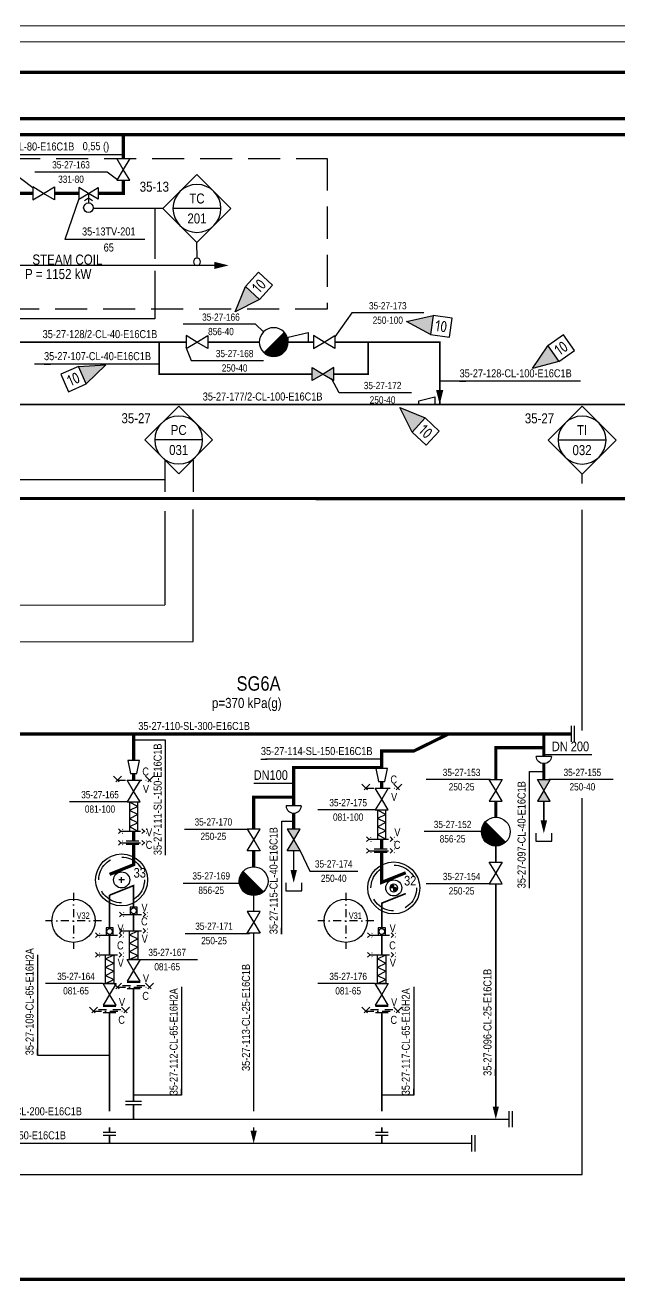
# Model space of a CAD drawing. Header units: millimetres. Extents: x -415 to 12957, y -5 to 599.
# Drawn here: x 2817 to 3002.8, y 201.1 to 594.2 of the extents above; entities that cross this region are included whole.
import ezdxf
from ezdxf.enums import TextEntityAlignment as Align

# ---------------------------------------------------------------- set-up
doc = ezdxf.new("R2010")
doc.units = ezdxf.units.MM
doc.header["$LTSCALE"] = 10
doc.header["$MEASUREMENT"] = 0
for name, pattern in [('CENTER', [2, 1.25, -0.25, 0.25, -0.25]), ('DASHDOT2', [0.5, 0.25, -0.125, 0, -0.125]), ('DASHED', [0.75, 0.5, -0.25]), ('DASHEDX2', [1.5, 1, -0.5])]:
    doc.linetypes.add(name, pattern=pattern)
doc.layers.get('0').update_dxf_attribs({"linetype": 'CONTINUOUS'})
doc.layers.add('BALANSSI', color=3, linetype='CONTINUOUS', lineweight=25)
for name, color, linetype in [('HOYRYRYHMIEN NIMET', 30, 'CONTINUOUS'), ('KAYTOT', 7, 'CONTINUOUS'), ('KUIVATUSSYLINTERIN_N', 7, 'CONTINUOUS'), ('KUIVATUSSYLINTERIT', 31, 'CONTINUOUS'), ('METALLILETKUT', 7, 'CONTINUOUS'), ('NAKOLASIT', 7, 'CONTINUOUS'), ('P-A-SHEET', 3, 'CONTINUOUS'), ('P-COND', 4, 'CONTINUOUS'), ('P-CVPOS', 7, 'CONTINUOUS'), ('P-DELIVERY_LIMIT', 1, 'DASHDOT2'), ('P-FITTINGS', 7, 'CONTINUOUS'), ('P-INSTRPOS_TEXTS', 7, 'CONTINUOUS'), ('P-INSTRU', 7, 'CONTINUOUS'), ('P-LINEPOS', 7, 'CONTINUOUS'), ('P-OTHER', 7, 'CONTINUOUS'), ('P-REVISIONS', 1, 'CONTINUOUS'), ('P-STEAM1', 6, 'CONTINUOUS'), ('P-SYMB', 7, 'CONTINUOUS'), ('P-TEXT', 7, 'CONTINUOUS'), ('P-VALVEPOS', 7, 'CONTINUOUS'), ('P-VENTS', 7, 'CONTINUOUS'), ('PUTKIKARTIOT', 7, 'CONTINUOUS'), ('VAC-TELA_NUMEROT', 7, 'CONTINUOUS'), ('VAC-TELAT', 31, 'CONTINUOUS'), ('VEDENEROTTIMET', 7, 'CONTINUOUS')]:
    doc.layers.add(name, color=color, linetype=linetype)
doc.styles.add('ARIAL', font='ARIALN.TTF')
doc.styles.add('ARIALN', font='ARIALN.TTF')
doc.styles.add('CTS_REV', font='isocp.shx')
doc.styles.add('LEGIBLE', font='ARIALN.TTF')
doc.styles.add('MODESTD', font='ARIALN.TTF')
doc.styles.add('ROMANS', font='ARIALN.TTF')
doc.styles.get("Standard").update_dxf_attribs({"font": 'ARIALN.TTF'})

# ---------------------------------------------------------------- blocks, each defined once
blk = doc.blocks.new('PI314')
for p, q in [((0, 2.5), (0, -2.5)), ((1, 2.5), (1, -2.5))]:
    blk.add_line(p, q)
blk = doc.blocks.new('LPoist')
at = {"const_width": 3.75}
blk.add_lwpolyline([(1.33, 2.42, -1), (-1.33, 5.08, -5.843182)], format="xyb", dxfattribs=at)
blk.add_circle((0, 3.75), 3.75)
blk = doc.blocks.new('PPI_1100A')
at = {"color": 0, "linetype": 'ByBlock'}
blk.add_line((0, 0), (2, 0), dxfattribs=at)
blk = doc.blocks.new('PPI_0900A')
at = {"color": 0, "linetype": 'ByBlock'}
blk.add_line((-2.5, 0), (2.5, 0), dxfattribs=at)
blk = doc.blocks.new('PPI_1207A')
at = {"color": 0, "linetype": 'ByBlock'}
for p, q in [((-8.5, 0), (0, 8.5)), ((0, 8.5), (8.5, 0)), ((0, -8.5), (-8.5, 0)), ((-6, 0), (6, 0)), ((8.5, 0), (0, -8.5))]:
    blk.add_line(p, q, dxfattribs=at)
blk.add_circle((0, 0), 6, dxfattribs=at)
blk = doc.blocks.new('P7A1100')
at = {"color": 0, "linetype": 'ByBlock'}
for points in [[(-3, -1.8), (-3, 1.8), (0, 0)], [(3, -1.8), (3, 1.8), (0, 0)]]:
    blk.add_lwpolyline(points, close=True, dxfattribs=at)
blk = doc.blocks.new('LAI2587')
for p, q in [((0, 0), (2.5, 0)), ((0, -8.75), (0, 0)), ((2.5, 0), (2.5, -8.75)), ((2.5, -8.75), (0, -8.75))]:
    blk.add_line(p, q)
blk = doc.blocks.new('FLEXIBLE-JOINT')
for p, q in [((1.25, 8.75), (-1.25, 7.5)), ((1.25, 6.25), (-1.25, 7.5)), ((1.25, 6.25), (-1.25, 5)), ((1.25, 3.75), (-1.25, 5)), ((1.25, 3.75), (-1.25, 2.5)), ((1.25, 1.25), (-1.25, 2.5)), ((1.25, 1.25), (-1.25, 0))]:
    blk.add_line(p, q)
at = {"rotation": 180}
blk.add_blockref('LAI2587', (1.25, 0), dxfattribs=at)
blk = doc.blocks.new('DRIVE-SHAFT')
at = {"layer": 'KAYTOT', "color": 7, "const_width": 2.5}
for points in [[(0, -1.25, -0.414214), (-1.25, 0, -1)], [(0, 1.25, -0.414214), (1.25, 0, -1)]]:
    blk.add_lwpolyline(points, format="xyb", dxfattribs=at)
at = {"layer": 'KAYTOT', "color": 7}
blk.add_circle((0, 0), 2.5, dxfattribs=at)
blk = doc.blocks.new('A$7C4F7')
at = {"layer": 'KAYTOT', "linetype": 'Continuous'}
blk.add_blockref('DRIVE-SHAFT', (1.77, 1.77), dxfattribs=at)
blk = doc.blocks.new('P7A1305')
at = {"color": 0, "linetype": 'ByBlock'}
blk.add_solid([(-4, -1), (-4, 1), (0, 0)], dxfattribs=at)
blk = doc.blocks.new('PRO66DD')
h = blk.add_hatch(color=0)
h.paths.add_polyline_path([(-3, 1.8), (-3, -1.8), (0, 0)])
h.paths.add_polyline_path([(3, -1.8), (3, 1.8), (0, 0)])
at = {"layer": 'P-VENTS', "color": 0, "linetype": 'Continuous'}
for points in [[(-3, -1.8), (-3, 1.8), (0, 0)], [(3, -1.8), (3, 1.8), (0, 0)]]:
    blk.add_lwpolyline(points, close=True, dxfattribs=at)
blk = doc.blocks.new('P7A1215')
at = {"color": 0, "linetype": 'ByBlock'}
for p, q in [((0, 2), (0, -2)), ((1, 2), (1, -2))]:
    blk.add_line(p, q, dxfattribs=at)
blk = doc.blocks.new('ARROW')
blk.add_solid([(-2.5, -1.25), (-2.5, 1.25), (2.5, 0)])
at = {"linetype": 'Continuous', "flags": 1}
blk.add_attdef('SYM_WIDTH', (0, 0), '', height=3, dxfattribs=at)
blk = doc.blocks.new('supistuskartio')
for p, q in [((-2.5, -0.28), (-2.5, -1.464)), ((2.5, -0.28), (-2.5, -0.28)), ((-2.5, -1.464), (2.5, -2.664)), ((2.5, -2.664), (2.5, -0.28))]:
    blk.add_line(p, q)
at = {"linetype": 'Continuous', "style": 'LEGIBLE', "flags": 9}
blk.add_attdef('FC', (0, 3.5), '', height=1.8, dxfattribs=at)
blk = doc.blocks.new('PPI_0103B')
at = {"color": 0, "linetype": 'ByBlock'}
blk.add_circle((0, 0), 1.25, dxfattribs=at)
blk = doc.blocks.new('PPI_1000A')
at = {"color": 0, "linetype": 'ByBlock'}
blk.add_line((-1, 0), (1, 0), dxfattribs=at)
blk = doc.blocks.new('p7a1370')
at = {"color": 0, "linetype": 'ByBlock'}
for p, q in [((1.25, 1.25), (-1.25, -1.25)), ((-1.25, 1.25), (1.25, -1.25))]:
    blk.add_line(p, q, dxfattribs=at)
blk = doc.blocks.new('A$A7D25')
at = {"layer": 'P-DELIVERY_LIMIT'}
blk.add_lwpolyline([(1.25, 1.25), (11.25, 1.25)], dxfattribs=at)
for p in [(1.25, 1.25), (11.25, 1.25)]:
    blk.add_blockref('p7a1370', p, dxfattribs=at)
blk = doc.blocks.new('P7A1245')
at = {"color": 0, "linetype": 'Continuous'}
for points in [[(-2, 1.8), (-2, -1.8)], [(2, 1), (-2, 1.8)], [(2, -1), (2, 1)], [(-2, -1.8), (2, -1)]]:
    blk.add_lwpolyline(points, dxfattribs=at)
blk = doc.blocks.new('PPI_2100A')
at = {"color": 0, "linetype": 'ByBlock'}
blk.add_line((0, 0), (2, 0), dxfattribs=at)
blk = doc.blocks.new('P7A1283')
at = {"color": 0, "linetype": 'ByBlock'}
blk.add_lwpolyline([(-2.5, 0), (-2.5, -1.184), (2.5, -2.384), (2.5, 0)], close=True, dxfattribs=at)
blk = doc.blocks.new('CVE6344')
at = {"color": 0, "linetype": 'Continuous'}
blk.add_lwpolyline([(-1.5, 4.5, -1), (1.5, 4.5, -1), (-1.5, 4.5)], format="xyb", close=True, dxfattribs=at)
for points in [[(-1.27, 2.39), (0, 1.5), (1.27, 2.39)], [(0, 0), (0, 3)]]:
    blk.add_lwpolyline(points, dxfattribs=at)
at = {"layer": 'P-VENTS', "color": 0, "linetype": 'Continuous'}
for points in [[(-3, -1.8), (-3, 1.8), (0, 0)], [(3, -1.8), (3, 1.8), (0, 0)]]:
    blk.add_lwpolyline(points, close=True, dxfattribs=at)
blk = doc.blocks.new('P7A1325')
at = {"color": 0, "linetype": 'ByBlock'}
for p, q in [((-9, -1.5), (-6, 1.5)), ((-9, 1.5), (-6, -1.5)), ((6, -1.5), (9, 1.5)), ((6, 1.5), (9, -1.5))]:
    blk.add_line(p, q, dxfattribs=at)
at = {"color": 0, "linetype": 'CENTER'}
blk.add_line((-7.5, 0), (7.5, 0), dxfattribs=at)
blk = doc.blocks.new('P7A1241')
at = {"color": 0, "linetype": 'ByBlock'}
for p, q in [((-1, -2), (-1, 2)), ((0, 3.5), (0, 1)), ((1, -2), (1, 2)), ((0, -1), (0, -3.5))]:
    blk.add_line(p, q, dxfattribs=at)
blk = doc.blocks.new('P7A1369')
at = {"color": 0, "linetype": 'ByBlock'}
blk.add_lwpolyline([(8, -3), (0, 0), (8, 3)], dxfattribs=at)
blk.add_lwpolyline([(14, -3), (14, 3), (8, 3), (8, -3)], close=True, dxfattribs=at)
blk.add_solid([(8, 3), (8, -3), (0, 0)], dxfattribs=at)
at = {"color": 7, "linetype": 'Continuous', "style": 'CTS_REV'}
blk.add_attdef('A', text='', height=3.5, dxfattribs=at).set_placement((11, 0), align=Align.MIDDLE)
blk = doc.blocks.new('P7A1372')
at = {"color": 0, "linetype": 'ByBlock'}
blk.add_lwpolyline([(-14, 3), (-14, -3), (-8, -3), (-8, 3)], close=True, dxfattribs=at)
blk.add_lwpolyline([(-8, 3), (0, 0), (-8, -3)], dxfattribs=at)
blk.add_solid([(-8, -3), (-8, 3), (0, 0)], dxfattribs=at)
at = {"color": 7, "linetype": 'Continuous', "style": 'CTS_REV'}
blk.add_attdef('A', text='', height=3.5, dxfattribs=at).set_placement((-11, 0), align=Align.MIDDLE)

msp = doc.modelspace()

# ---------------------------------------------------------------- linework, layer by layer
at = {"layer": 'KUIVATUSSYLINTERIT', "linetype": 'Continuous'}
for points in [[(2848.05, 327.25), (2846.25, 327.25)], [(2847.15, 326.35), (2847.15, 328.15)], [(2933.05, 324.75), (2931.25, 324.75)], [(2932.15, 323.85), (2932.15, 325.65)]]:
    msp.add_lwpolyline(points, dxfattribs=at)
for centre, radius in [((2847.15, 327.25), 8.11), ((2932.15, 324.75), 8.11), ((2847.16, 327.25), 2.51), ((2932.16, 324.75), 2.51)]:
    msp.add_circle(centre, radius, dxfattribs=at)
at = {"layer": 'KUIVATUSSYLINTERIT', "linetype": 'DASHED', "ltscale": 1.5}
for centre in [(2847.15, 327.25), (2932.15, 324.75)]:
    msp.add_circle(centre, 7.14, dxfattribs=at)
at = {"layer": 'NAKOLASIT'}
for points in [[(2852.03, 316.48), (2852.03, 318.73), (2849.78, 318.73), (2849.78, 316.48)], [(2844.53, 310.02), (2844.53, 312.27), (2842.28, 312.27), (2842.28, 310.02)], [(2929.53, 310.02), (2929.53, 312.27), (2927.28, 312.27), (2927.28, 310.02)]]:
    msp.add_lwpolyline(points, close=True, dxfattribs=at)
at = {"layer": 'NAKOLASIT', "linetype": 'Continuous'}
for centre in [(2850.9, 317.61), (2843.4, 311.15), (2928.4, 311.14)]:
    msp.add_circle(centre, 0.9, dxfattribs=at)
at = {"layer": 'P-A-SHEET', "color": 7, "const_width": 0.35}
for points in [[(-410, 0), (12952.06, 0), (12952.06, 594), (-410, 594)], [(-405, 5), (12947.06, 5), (12947.06, 589), (-405, 589)]]:
    msp.add_lwpolyline(points, close=True, dxfattribs=at)
at = {"layer": 'P-COND', "linetype": 'Continuous'}
for points in [[(2809.42, 510.16, 0.5, 0.5, 0), (2809.42, 495.21, 0.5, 0.5, 0), (2867.3, 495.21, 0, 0, 0)], [(2858.92, 495.21, 0.5, 0.5, 0), (2858.92, 485.21, 0.5, 0.5, 0), (2906.7, 485.21, 0, 0, 0)], [(2913.45, 485.21, 0.5, 0.5, 0), (2924.17, 485.21, 0.5, 0.5, 0), (2924.17, 495.21, 0, 0, 0)], [(2913.79, 495.21, 0.5, 0.5, 0), (2946.51, 495.21, 0.5, 0.5, 0), (2946.51, 475.71, 0, 0, 0)]]:
    msp.add_lwpolyline(points, format="xyseb", dxfattribs=at)
at = {"layer": 'P-COND', "linetype": 'Continuous', "const_width": 0.5}
for points in [[(2874.05, 495.21), (2890.16, 495.21)], [(2899.16, 495.21), (2907.04, 495.21)], [(2156.94, 475.71), (5944.77, 475.71), (5944.77, 465.05), (5976.85, 465.05)], [(2964.02, 337.83), (2964.02, 332.83)], [(2843.4, 322.5), (2850.9, 325.5), (2850.9, 318.73)], [(2843.4, 322.5), (2843.4, 312.27)], [(2888.4, 322.36), (2888.4, 317.36)], [(2935.9, 323), (2928.4, 320), (2928.4, 312.27)], [(2850.9, 316.48), (2850.9, 313.63), (2850.9, 311.38)], [(2888.4, 310.61), (2888.4, 255)], [(2843.4, 310.02), (2843.4, 306.13), (2843.4, 303.88)], [(2928.4, 310.02), (2928.4, 306.13), (2928.4, 303.88)], [(2968.14, 252.5), (2672.34, 252.5)], [(2888.4, 250), (2888.4, 249)], [(2956.46, 245), (2719.17, 245)]]:
    msp.add_lwpolyline(points, dxfattribs=at)
at = {"layer": 'P-COND', "const_width": 0.5}
for points in [[(2979.02, 351.83), (2979.02, 344.33)], [(2900.9, 336.36), (2900.9, 328.86)], [(2964.02, 326.08), (2964.02, 256.5)], [(2850.9, 258.12), (2850.9, 290), (2850.9, 293.25)], [(2843.4, 255), (2843.4, 282.5), (2843.4, 285.75)], [(2928.4, 255), (2928.4, 282.5), (2928.4, 285.75)], [(2850.9, 257.12), (2850.9, 252.5)], [(2843.4, 250), (2843.4, 248.5)], [(2843.4, 247.5), (2843.4, 245)], [(2928.4, 250), (2928.4, 248.5)], [(2928.4, 247.5), (2928.4, 245)]]:
    msp.add_lwpolyline(points, dxfattribs=at)
at = {"layer": 'P-CVPOS'}
msp.add_lwpolyline([(2833.8, 539.97), (2829.39, 527.25)], dxfattribs=at)
at = {"layer": 'P-INSTRU', "linetype": 'Continuous'}
for points in [[(2860.08, 536.93), (2838.45, 536.93)], [(2870.7, 521.41), (2870.68, 526.33)], [(2990.96, 451.1), (2990.96, 454)], [(2739.78, 401.51), (2869.48, 401.71), (2869.48, 442.94)], [(2990.96, 373.94), (2990.96, 442.8)], [(2749.65, 413.09), (2860.64, 413.16), (2860.64, 413.16)], [(2674.84, 235.26), (2990.96, 235.26), (2990.96, 352.81)]]:
    msp.add_lwpolyline(points, dxfattribs=at)
at = {"layer": 'P-INSTRU'}
for points in [[(2857.49, 536.93), (2857.49, 521.18)], [(2857.49, 517.5), (2857.49, 502.5), (2814.99, 502.5), (2814.99, 497.71)], [(2860.64, 458.38), (2860.64, 448.49)], [(2869.48, 458.34), (2869.48, 448.44)], [(2860.64, 452.21), (2601.66, 452.21)], [(2860.64, 442.41), (2860.64, 413.16)]]:
    msp.add_lwpolyline(points, dxfattribs=at)
at = {"layer": 'P-LINEPOS'}
for points in [[(2858.92, 488.32), (2819.97, 488.32)], [(2990.46, 482.96), (2946.51, 482.96)], [(2974.56, 324.66), (2974.56, 361.08), (2979, 361.08)], [(2897.2, 310.32), (2897.2, 345.59), (2900.9, 345.59)]]:
    msp.add_lwpolyline(points, dxfattribs=at)
at = {"layer": 'P-OTHER', "linetype": 'DASHEDX2'}
msp.add_lwpolyline([(2661.7, 552.5), (2911.39, 552.5), (2911.39, 505.5), (2661.7, 505.5)], close=True, dxfattribs=at)
at = {"layer": 'P-OTHER'}
for points in [[(2796.41, 553.79), (2847.67, 553.79)], [(2854.39, 527.25), (2829.39, 527.25)], [(2854.39, 527.25), (2829.39, 527.25)], [(2860.9, 335), (2860.9, 370.85), (2850.9, 370.85)], [(2979.02, 366.45), (2994.02, 366.45)], [(2928.4, 365), (2892.14, 365)], [(2888.4, 357.5), (2900.9, 357.5)], [(2820.9, 303.85), (2820.9, 272.5), (2843.4, 272.5)], [(2865.9, 293.85), (2865.9, 260), (2850.9, 260)], [(2938.4, 293.85), (2938.4, 260), (2928.4, 260)]]:
    msp.add_lwpolyline(points, dxfattribs=at)
at = {"layer": 'P-OTHER', "linetype": 'Continuous'}
msp.add_lwpolyline([(2878.35, 519.16), (2813.92, 519.16)], dxfattribs=at)
at = {"layer": 'P-STEAM1', "linetype": 'Continuous', "const_width": 1}
for points in [[(1230.31, 579.44), (6591.76, 579.44)], [(1230.31, 565), (6459.81, 565)], [(1230.31, 560), (6459.81, 560)], [(2847.67, 552.5), (2847.67, 560)], [(2826.17, 541.66), (2833.8, 541.66)], [(1230.31, 446.44), (2477.49, 446.38), (2482.49, 446.38), (2492.49, 446.38), (6312.49, 446.06), (6327.49, 446.06), (6459.81, 446.05)], [(2987.53, 372.83), (2710.23, 372.83), (2710.39, 414.34), (2679.8, 414.34), (2679.64, 404.54)], [(1279.14, 202.5), (3010.59, 202.5), (3010.59, 392.68), (3312.53, 392.68)], [(2979.02, 372.83), (2979.02, 365.83)], [(2928.4, 362.36), (2900.9, 362.36), (2900.9, 350.36)], [(2979.02, 363.58), (2979.02, 358.58)], [(2964.02, 346.83), (2964.02, 351.83)], [(2900.9, 348.11), (2900.9, 343.11)], [(2850.9, 342.5), (2850.9, 339.31)], [(2850.9, 338.31), (2850.9, 332), (2843.4, 329)], [(2928.4, 340), (2928.4, 336.81)], [(2888.4, 331.36), (2888.4, 336.36)], [(2928.4, 335.81), (2928.4, 326.5), (2935.9, 329.5)]]:
    msp.add_lwpolyline(points, dxfattribs=at)
at = {"layer": 'P-STEAM1', "linetype": 'Continuous'}
for points in [[(2839.8, 541.66, 1, 1, 0), (2847.67, 541.66, 1, 1, 0), (2847.67, 545.75, 0, 0, 0)], [(2809.42, 532.66, 1, 1, 0), (2809.42, 541.66, 1, 1, 0), (2819.42, 541.66, 0, 0, 0)], [(2964.02, 358.58, 1, 1, 0), (2964.02, 368.58, 1, 1, 0), (2979.02, 368.58, 0, 0, 0)], [(2888.4, 343.11, 1, 1, 0), (2888.4, 353.11, 1, 1, 0), (2900.9, 353.11, 0, 0, 0)]]:
    msp.add_lwpolyline(points, format="xyseb", dxfattribs=at)
at = {"layer": 'P-STEAM1', "const_width": 1}
for points in [[(2850.9, 372.83), (2850.9, 364.5)], [(2928.4, 362), (2928.4, 367.5), (2938.4, 367.5), (2949.29, 372.86)], [(2850.9, 360.5), (2850.9, 358.38)], [(2928.4, 355.88), (2928.4, 358)]]:
    msp.add_lwpolyline(points, dxfattribs=at)
at = {"layer": 'P-VALVEPOS'}
for points in [[(2819.42, 543.34), (2812.92, 548.32), (2790.32, 548.32)], [(2845.99, 545.75), (2842.65, 548.32), (2820.05, 548.32)], [(2941.54, 504.3), (2919.04, 504.3), (2913.79, 496.9)], [(2889.01, 500.76), (2866.41, 500.76)], [(2889.01, 500.76), (2891.45, 498.36)], [(2868.95, 489.38), (2867.3, 493.53)], [(2891.45, 489.38), (2868.85, 489.38)], [(2937.66, 479.4), (2915.06, 479.4), (2912.72, 483.81)], [(2962.33, 358.58), (2942.23, 358.58)], [(3000.65, 358.58), (2980.55, 358.58)], [(2848.88, 351.62), (2830.9, 351.62)], [(2926.38, 349.12), (2908.4, 349.12)], [(2866.81, 343.11), (2886.91, 343.11)], [(2959.52, 342.33), (2941.62, 342.33)], [(2976.52, 341.83), (2976.52, 339.33), (2981.52, 339.33), (2981.52, 341.83)], [(2902.93, 336.36), (2905.9, 330), (2920.9, 330)], [(2866.34, 326.27), (2883.94, 326.27)], [(2898.4, 326.36), (2898.4, 323.86), (2903.4, 323.86), (2903.4, 326.36)], [(2962.33, 326.08), (2942.23, 326.08)], [(2867.02, 310.55), (2887.12, 310.55)], [(2852.93, 302.38), (2870.9, 302.38)], [(2841.38, 294.88), (2823.4, 294.88)], [(2926.38, 294.87), (2908.4, 294.87)]]:
    msp.add_lwpolyline(points, dxfattribs=at)
at = {"layer": 'VAC-TELAT', "linetype": 'DASHDOT2'}
for points in [[(2832.15, 323.25), (2832.15, 305.75)], [(2832.15, 323.25), (2832.15, 305.75)], [(2917.15, 323.25), (2917.15, 305.75)], [(2917.15, 323.25), (2917.15, 305.75)], [(2840.9, 314.5), (2823.4, 314.5)], [(2925.9, 314.5), (2908.4, 314.5)]]:
    msp.add_lwpolyline(points, dxfattribs=at)
at = {"layer": 'VAC-TELAT', "linetype": 'Continuous'}
for centre in [(2832.15, 314.5), (2917.15, 314.5)]:
    msp.add_circle(centre, 6.75, dxfattribs=at)
at = {"layer": 'VEDENEROTTIMET'}
for points in [[(2981.41, 365.83), (2976.64, 365.83)], [(2903.28, 350.36), (2898.52, 350.36)]]:
    msp.add_lwpolyline(points, dxfattribs=at)
msp.add_arc((2900.9, 350.49), 2.39, 183.296, 356.704, dxfattribs=at)
at = {"layer": 'VEDENEROTTIMET', "extrusion": (0, 0, -1)}
msp.add_ellipse((2979.02, 365.97), major_axis=(1.69, 1.69), ratio=1, start_param=0.842924, end_param=3.869465, dxfattribs=at)

# ---------------------------------------------------------------- block references
at = {"layer": 'METALLILETKUT', "yscale": 1.028571429000294, "zscale": 1.028571429000294, "rotation": 180}
for p, xscale in [((2850.9, 351.5), -1.028571429000294), ((2928.4, 349), -1.028571429000294), ((2850.9, 311.38), 1.028571429000294), ((2843.4, 303.88), 1.028571429000294), ((2928.4, 303.88), 1.028571429000294)]:
    msp.add_blockref('FLEXIBLE-JOINT', p, dxfattribs=dict(at, xscale=xscale))
at = {"layer": 'P-COND', "linetype": 'Continuous', "xscale": -0.900000000000091, "yscale": 0.900000000000091, "zscale": 0.900000000000091, "rotation": 89.9999999999996}
msp.add_blockref('ARROW', (2946.51, 477.96), dxfattribs=at)
at = {"layer": 'P-CVPOS', "color": 140, "xscale": -1}
msp.add_blockref('PPI_1000A', (2843.14, 527.25), dxfattribs=at)
at = {"layer": 'P-DELIVERY_LIMIT'}
for p in [(2844.65, 357.12), (2922.15, 354.62), (2844.65, 292.51), (2837.15, 285.05), (2922.15, 285.03)]:
    msp.add_blockref('A$A7D25', p, dxfattribs=at)
at = {"layer": 'P-DELIVERY_LIMIT', "xscale": 0.4899999999999999, "yscale": 0.4899999999999999, "zscale": 0.4899999999999999}
for p in [(2850.57, 342.44), (2850.57, 338.85), (2928.07, 339.94), (2928.07, 336.35), (2850.9, 316.46), (2843.4, 310.01), (2850.9, 311.38), (2928.4, 310.01), (2843.4, 303.88), (2928.4, 303.88)]:
    msp.add_blockref('P7A1325', p, dxfattribs=at)
at = {"layer": 'P-FITTINGS', "xscale": -1, "rotation": 180}
msp.add_blockref('P7A1283', (2942.49, 475.71), dxfattribs=at)
at = {"layer": 'P-FITTINGS'}
for name, p, rotation in [('P7A1245', (2850.9, 362.5), 270), ('P7A1245', (2928.4, 360), 270), ('P7A1215', (2850.57, 339.31), 270), ('P7A1215', (2928.07, 336.81), 270), ('P7A1241', (2850.9, 294.25), 90), ('P7A1241', (2843.4, 286.75), 90), ('P7A1241', (2928.4, 286.75), 90), ('P7A1215', (2843.4, 247.5), 90), ('P7A1215', (2928.4, 247.5), 90)]:
    msp.add_blockref(name, p, dxfattribs=dict(at, rotation=rotation))
at = {"layer": 'P-INSTRU', "color": 140, "xscale": -1.2478, "yscale": 1.2478, "zscale": 1.2478}
for p in [(2870.68, 536.93), (2864.98, 464.64), (2990.96, 464.6)]:
    msp.add_blockref('PPI_1207A', p, dxfattribs=at)
at = {"layer": 'P-INSTRU', "color": 1, "xscale": -0.899999999999636, "yscale": 0.899999999999636, "zscale": 0.899999999999636}
msp.add_blockref('PPI_0103B', (2870.7, 520.28), dxfattribs=at)
at = {"layer": 'P-LINEPOS', "color": 140}
for name, p in [('PPI_2100A', (2822.49, 495.21)), ('PPI_1100A', (2822.92, 488.32)), ('PPI_1100A', (2952.71, 482.96)), ('PPI_2100A', (2872.49, 475.71)), ('PPI_1100A', (2852.36, 372.83)), ('PPI_1100A', (2890.65, 365)), ('PPI_1100A', (2818.85, 252.5))]:
    msp.add_blockref(name, p, dxfattribs=at)
at = {"layer": 'P-LINEPOS', "color": 140, "rotation": 90}
for p in [(2860.9, 335), (2974.56, 324.66), (2897.1, 310.32), (2820.9, 272.5), (2888.48, 267.59), (2963.91, 266.07), (2865.9, 260), (2938.4, 260)]:
    msp.add_blockref('PPI_1100A', p, dxfattribs=at)
at = {"layer": 'P-OTHER', "linetype": 'Continuous', "xscale": -0.8999999999996362, "yscale": 0.8999999999996362, "zscale": 0.8999999999996362, "rotation": 180}
msp.add_blockref('ARROW', (2878.35, 519.16), dxfattribs=at)
at = {"layer": 'P-OTHER'}
for p in [(2987.53, 372.83), (2968.14, 252.5), (2956.46, 245)]:
    msp.add_blockref('PI314', p, dxfattribs=at)
at = {"layer": 'P-OTHER', "xscale": -0.4899999999999999, "yscale": 0.4899999999999999, "zscale": 0.4899999999999999}
msp.add_blockref('A$7C4F7', (2933.02, 323.88), dxfattribs=at)
at = {"layer": 'P-OTHER', "rotation": 90.00000000000001}
msp.add_blockref('PI314', (2850.9, 257.12), dxfattribs=at)
at = {"layer": 'P-REVISIONS'}
for name, p, rotation in [('P7A1369', (2882.64, 504.66), 47.46870912302111), ('P7A1369', (2936.08, 501.63), 352.2936869613712), ('P7A1369', (2975.45, 486.99), 35.11433229937669), ('P7A1372', (2842.21, 488.1), 23.7336388799827), ('P7A1369', (2934.06, 474.75), 317.142008844856)]:
    msp.add_blockref(name, p, dxfattribs=dict(at, rotation=rotation)).add_auto_attribs({'A': '10'})
at = {"layer": 'P-SYMB'}
for p, xscale, yscale, zscale in [((2894.66, 490.71), -1.199999999999818, 1.199999999999818, 1.199999999999818), ((2964.02, 337.83), 1.199999999998909, 1.200000000000045, 1.2), ((2888.4, 322.36), 1.199999999999818, 1.199999999999818, 1.199999999999818)]:
    msp.add_blockref('LPoist', p, dxfattribs=dict(at, xscale=xscale, yscale=yscale, zscale=zscale))
at = {"layer": 'P-SYMB', "rotation": 270}
for p in [(2979.02, 341.83), (2900.9, 326.36), (2964.02, 252.5), (2888.4, 245)]:
    msp.add_blockref('P7A1305', p, dxfattribs=at)
at = {"layer": 'P-VALVEPOS', "color": 140, "yscale": 0.9, "zscale": 0.9}
for p, xscale in [((2831.35, 548.32), -0.9), ((2930.29, 504.3), -0.9), ((2878.18, 500.76), -0.9), ((2882.45, 489.38), -0.9), ((2928.66, 479.4), -0.9), ((2953.33, 358.58), -0.9), ((2991.06, 358.58), -0.9), ((2840.41, 351.62), -0.9), ((2917.91, 349.12), -0.9), ((2875.81, 343.11), 0.9), ((2950.52, 342.33), -0.9), ((2875.14, 326.27), 0.9), ((2913.4, 330), 0.9), ((2953.33, 326.08), -0.9), ((2876.02, 310.55), 0.9), ((2861.39, 302.38), 0.9), ((2832.91, 294.88), -0.9), ((2917.91, 294.87), -0.9)]:
    msp.add_blockref('PPI_0900A', p, dxfattribs=dict(at, xscale=xscale))
at = {"layer": 'P-VENTS'}
for name, p, xscale, yscale, zscale, rotation in [('P7A1100', (2847.67, 549.12), 1.125, 1.125, 1.125, 270), ('P7A1100', (2822.8, 541.66), 1.125, 1.125, 1.125, 180), ('P7A1100', (2870.67, 495.21), 1.125, 1.125, 1.125, 180), ('P7A1100', (2910.41, 495.21), 1.125, 1.125, 1.125, 180), ('P7A1100', (2850.9, 355), 1.125, 1.125, 1.125, 270), ('P7A1100', (2964.02, 355.2), 1.125, 1.125, 1.125, 270), ('PRO66DD', (2979.02, 355.2), 1.125000000000022, 1.125000000000022, 1.125000000000022, 270), ('P7A1100', (2928.4, 352.5), 1.125, 1.125, 1.125, 270), ('P7A1100', (2888.4, 339.73), -1.125, 1.125, 1.125, 89.99999999999967), ('PRO66DD', (2900.9, 339.73), -1.125000000000022, 1.125000000000022, 1.125000000000022, 89.99999999999967), ('P7A1100', (2964.02, 329.45), 1.125, 1.125, 1.125, 270), ('P7A1100', (2888.4, 313.98), -1.125, 1.125, 1.125, 89.99999999999967), ('P7A1100', (2850.9, 299), 1.125, 1.125, 1.125, 270), ('P7A1100', (2843.4, 291.51), 1.125, 1.125, 1.125, 270), ('P7A1100', (2928.4, 291.5), 1.125, 1.125, 1.125, 270)]:
    msp.add_blockref(name, p, dxfattribs=dict(at, xscale=xscale, yscale=yscale, zscale=zscale, rotation=rotation))
at = {"layer": 'P-VENTS', "rotation": 180}
msp.add_blockref('CVE6344', (2836.8, 541.66), dxfattribs=at)
at = {"layer": 'P-VENTS', "xscale": 1.125000000000022, "yscale": 1.125000000000022, "zscale": 1.125000000000022}
msp.add_blockref('PRO66DD', (2910.08, 485.21), dxfattribs=at)
at = {"layer": 'PUTKIKARTIOT', "xscale": -1.258389262000037, "yscale": 1.258389262000037, "zscale": 1.258389262000037, "rotation": 180}
msp.add_blockref('supistuskartio', (2902.29, 494.86), dxfattribs=at)

# ---------------------------------------------------------------- texts
at = {"layer": 'BALANSSI', "linetype": 'Continuous'}
msp.add_text('p=370 kPa(g)', height=3.15, dxfattribs=at).set_placement((2875.36, 380.94))
at = {"layer": 'HOYRYRYHMIEN NIMET', "linetype": 'Continuous', "style": 'MODESTD'}
msp.add_text('SG6A', height=4.5, dxfattribs=at).set_placement((2883.05, 386.35))
at = {"layer": 'KUIVATUSSYLINTERIN_N', "style": 'ARIALN'}
for s, p in [('33', (2850.91, 329.48)), ('32', (2935.38, 327.02))]:
    msp.add_text(s, height=3, dxfattribs=at).set_placement(p, align=Align.MIDDLE_LEFT)
at = {"layer": 'P-CVPOS', "color": 140, "style": 'ARIAL'}
for s, p in [('35-13TV-201', (2843.14, 529.75)), ('65', (2843.14, 524.75))]:
    msp.add_text(s, height=2.5, dxfattribs=at).set_placement(p, align=Align.MIDDLE)
at = {"layer": 'P-DELIVERY_LIMIT', "linetype": 'Continuous', "style": 'ROMANS'}
for p in [(2855.68, 359.86), (2933.18, 357.36), (2856.75, 336.95), (2934.25, 336.95), (2855.28, 313.06), (2847.78, 305.56), (2932.78, 305.56), (2855.68, 289.79), (2848.18, 282.33), (2933.18, 282.3)]:
    msp.add_attdef('C', text='', height=2.5, rotation=359.8896, dxfattribs=at).set_placement(p, align=Align.RIGHT)
for p in [(2853.81, 354.43), (2931.31, 351.93), (2854.82, 340.91), (2932.32, 340.91), (2853.35, 317.38), (2845.85, 310.93), (2930.85, 310.93), (2853.4, 307.63), (2845.9, 300.13), (2930.9, 300.13), (2853.81, 295.3), (2846.31, 287.84), (2931.31, 287.82)]:
    msp.add_attdef('V', p, '', height=2.5, rotation=359.8896, dxfattribs=at)
at = {"layer": 'P-INSTRPOS_TEXTS', "style": 'ARIAL'}
for s, p in [('35-13', (2861.95, 542.17)), ('35-27', (2856.25, 469.88)), ('35-27', (2982.23, 469.84))]:
    msp.add_text(s, height=3.119, dxfattribs=at).set_placement(p, align=Align.RIGHT)
for s, p in [('TC', (2870.68, 540.05)), ('201', (2870.68, 533.81)), ('PC', (2864.98, 467.76)), ('TI', (2990.96, 467.72)), ('031', (2864.98, 461.52)), ('032', (2990.96, 461.48))]:
    msp.add_text(s, height=3.119, dxfattribs=at).set_placement(p, align=Align.MIDDLE)
at = {"layer": 'P-LINEPOS', "color": 140, "style": 'ARIAL'}
for s, p in [('35-27-103-SL-80-E16C1B', (2799.11, 556.29)), ('0,55 ()', (2834.99, 556.39)), ('35-27-128/2-CL-40-E16C1B', (2822.49, 497.71)), ('35-27-107-CL-40-E16C1B', (2822.92, 490.82)), ('35-27-128-CL-100-E16C1B', (2952.71, 485.46)), ('35-27-177/2-CL-100-E16C1B', (2872.49, 478.21)), ('35-27-110-SL-300-E16C1B', (2852.36, 375.33)), ('35-27-114-SL-150-E16C1B', (2890.65, 367.5)), ('35-27-105-CL-200-E16C1B', (2799.76, 255)), ('35-27-104-CL-150-E16C1B', (2794.76, 247.5))]:
    msp.add_text(s, height=2.5, dxfattribs=at).set_placement(p, align=Align.MIDDLE_LEFT)
for s, p in [('35-27-111-SL-150-E16C1B', (2858.4, 335)), ('35-27-097-CL-40-E16C1B', (2972.06, 324.66)), ('35-27-115-CL-40-E16C1B', (2894.6, 310.32)), ('35-27-109-CL-65-E16H2A', (2818.4, 272.5)), ('35-27-113-CL-25-E16C1B', (2885.98, 267.59)), ('35-27-096-CL-25-E16C1B', (2961.41, 266.07)), ('35-27-112-CL-65-E16H2A', (2863.4, 260)), ('35-27-117-CL-65-E16H2A', (2935.9, 260))]:
    msp.add_text(s, height=2.5, rotation=90, dxfattribs=at).set_placement(p, align=Align.MIDDLE_LEFT)
at = {"layer": 'P-OTHER', "linetype": 'Continuous', "style": 'MODESTD'}
for s, p in [('STEAM COIL', (2819.29, 519.39)), ('P = 1152 kW', (2816.96, 514.89))]:
    msp.add_text(s, height=3.15, dxfattribs=at).set_placement(p)
at = {"layer": 'P-TEXT', "style": 'ARIALN'}
for s, p in [('DN 200', (2981.52, 368.95)), ('DN100', (2888.4, 360))]:
    msp.add_text(s, height=3, dxfattribs=at).set_placement(p, align=Align.MIDDLE_LEFT)
at = {"layer": 'P-VALVEPOS', "color": 140, "style": 'ARIAL'}
for s, p in [('35-27-163', (2831.35, 550.57)), ('331-80', (2831.35, 546.07)), ('35-27-173', (2930.29, 506.55)), ('35-27-166', (2878.18, 503.01)), ('250-100', (2930.29, 502.05)), ('856-40', (2878.18, 498.51)), ('35-27-168', (2882.45, 491.63)), ('250-40', (2882.45, 487.13)), ('35-27-172', (2928.66, 481.65)), ('250-40', (2928.66, 477.15)), ('35-27-153', (2953.33, 360.83)), ('35-27-155', (2991.06, 360.83)), ('35-27-165', (2840.41, 353.88)), ('250-25', (2953.33, 356.33)), ('250-40', (2991.06, 356.33)), ('081-100', (2840.41, 349.38)), ('35-27-175', (2917.91, 351.38)), ('35-27-170', (2875.81, 345.36)), ('081-100', (2917.91, 346.88)), ('250-25', (2875.81, 340.86)), ('35-27-152', (2950.52, 344.58)), ('856-25', (2950.52, 340.08)), ('35-27-174', (2913.4, 332.25)), ('35-27-169', (2875.14, 328.52)), ('250-40', (2913.4, 327.75)), ('35-27-154', (2953.33, 328.33)), ('856-25', (2875.14, 324.02)), ('250-25', (2953.33, 323.83)), ('35-27-171', (2876.02, 312.8)), ('250-25', (2876.02, 308.3)), ('35-27-167', (2861.39, 304.63)), ('081-65', (2861.39, 300.13)), ('35-27-164', (2832.91, 297.13)), ('35-27-176', (2917.91, 297.12)), ('081-65', (2832.91, 292.63)), ('081-65', (2917.91, 292.62))]:
    msp.add_text(s, height=2.25, dxfattribs=at).set_placement(p, align=Align.MIDDLE)
at = {"layer": 'VAC-TELA_NUMEROT', "style": 'ARIALN'}
for s, p in [('V32', (2833.1, 316.1)), ('V31', (2918.1, 316.1))]:
    msp.add_text(s, height=2, dxfattribs=at).set_placement(p, align=Align.MIDDLE_LEFT)

doc.saveas('drawing.dxf')
